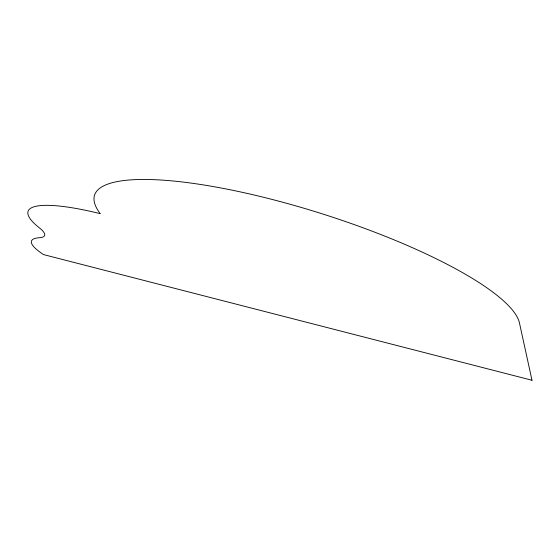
<?xml version="1.0" encoding="UTF-8"?>
<svg xmlns="http://www.w3.org/2000/svg" width="560" height="560" viewBox="0 0 560 560"><rect width="100%" height="100%" fill="white"/><g stroke="black" fill="none" stroke-linecap="round" stroke-linejoin="round"><path stroke-width="0.84" d="M532 380.261L43.484 254.576A87.878 15.358 19.4 0 1 39.354 237.734A60.508 10.899 20.7 0 0 39.193 227.71A121.247 23.94 19.3 0 1 100.24 213.654A222.775 51.086 17.6 0 1 274.113 199.955A222.775 51.086 17.6 0 1 519.351 322.49L532 380.261"/></g></svg>
